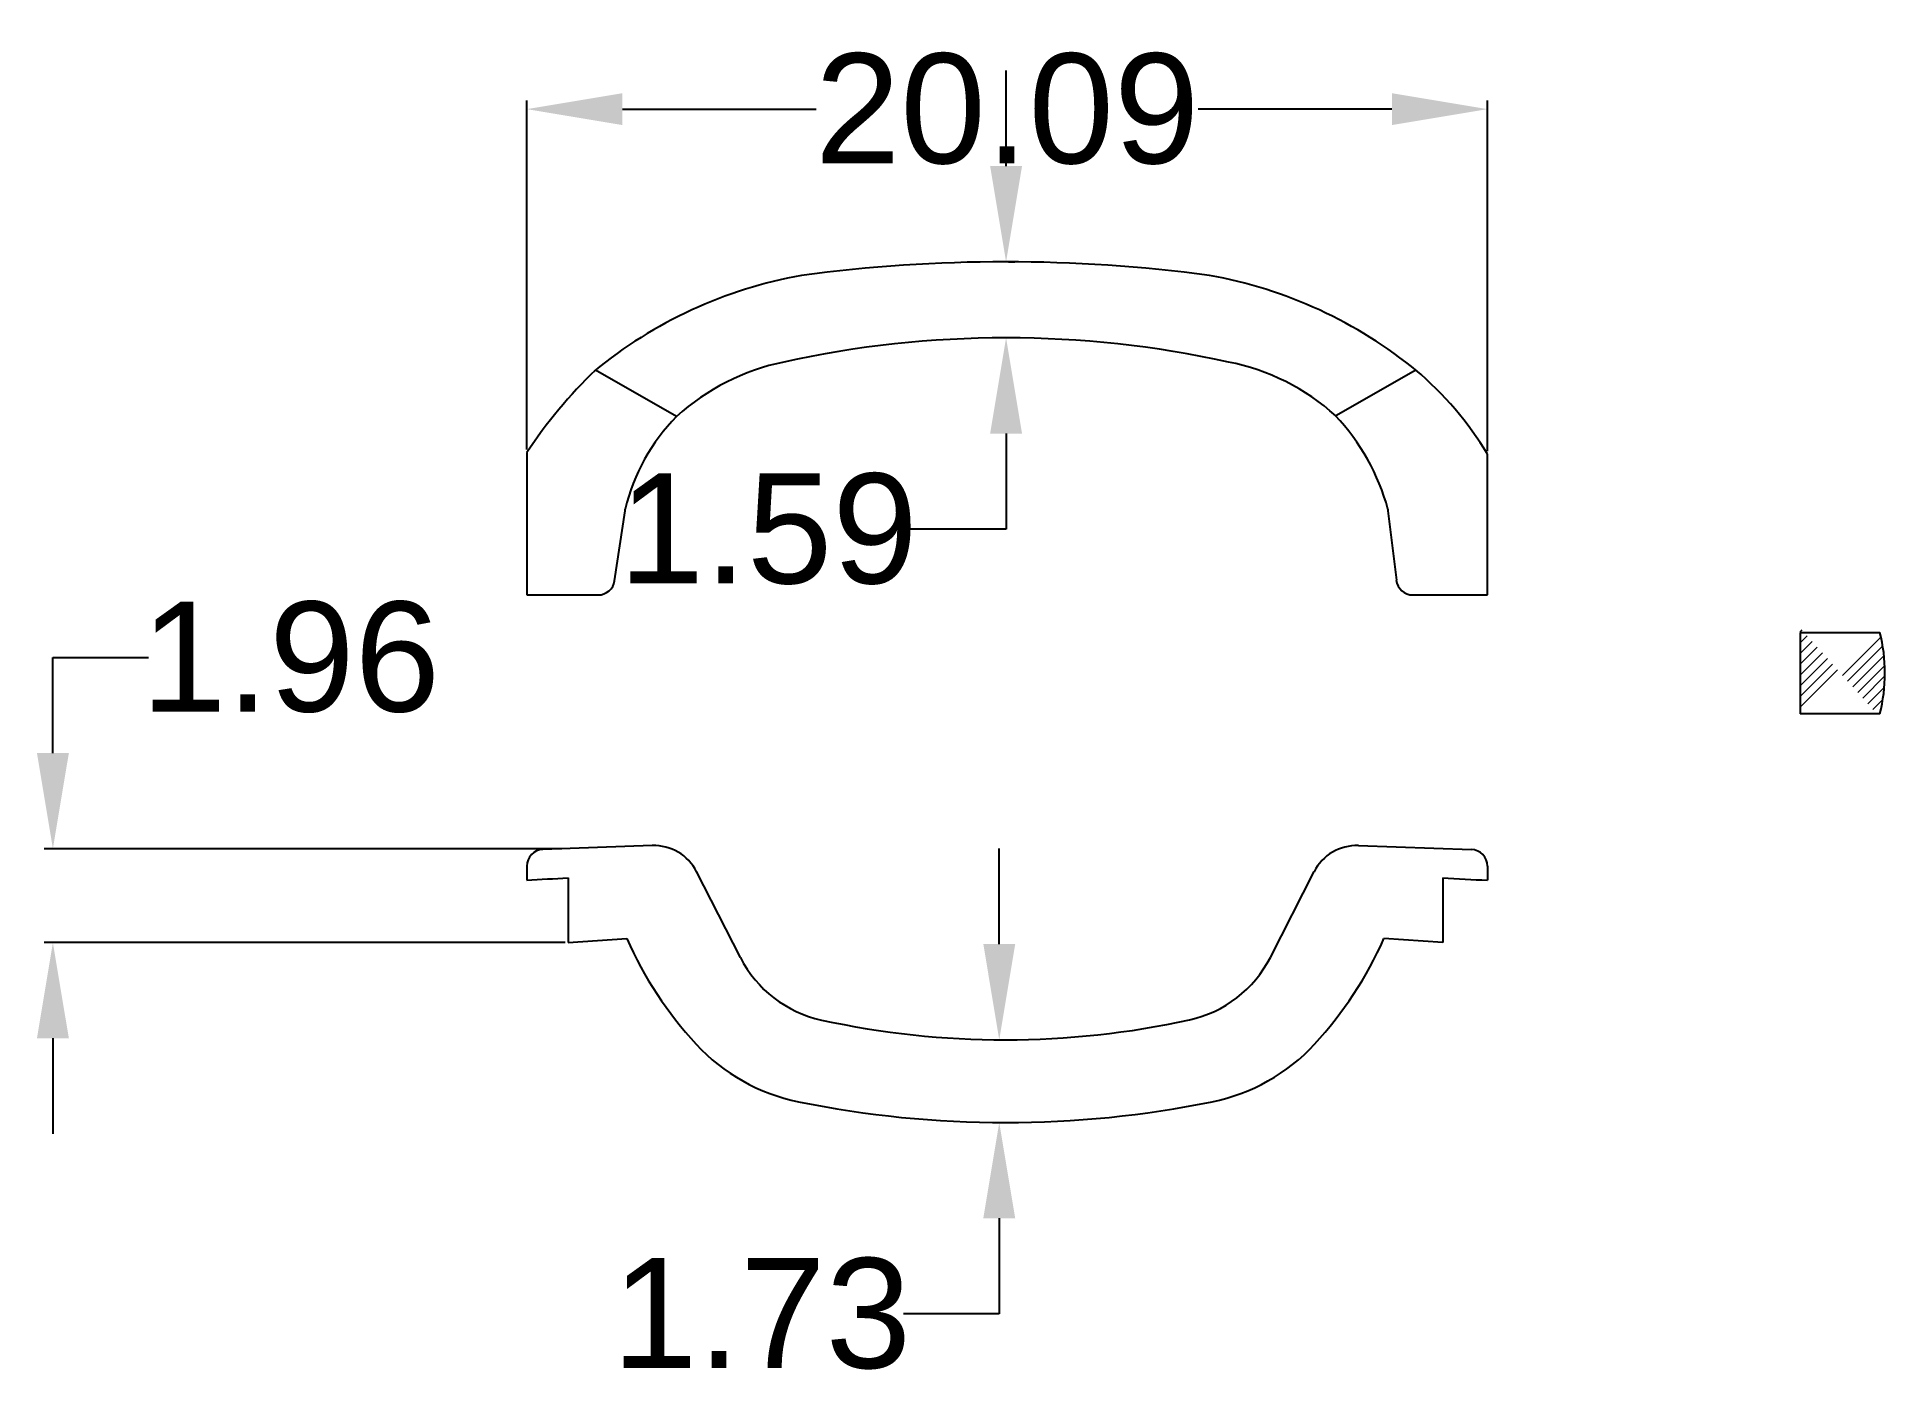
# Model space of a CAD drawing. Header units: millimetres. Extents: x 2864 to 2902.6, y 1218.2 to 1246.4.
import ezdxf

# ---------------------------------------------------------------- set-up
doc = ezdxf.new("R2010")
doc.units = ezdxf.units.MM
doc.styles.get("Standard").update_dxf_attribs({"font": 'arial.ttf'})
doc.dimstyles.new('Standard$0', dxfattribs={"dimtxt": 2.3, "dimasz": 2, "dimexe": 1, "dimexo": 1, "dimgap": 1, "dimtad": 0, "dimtih": 1, "dimtoh": 1, "dimdec": 1, "dimzin": 0, "dimdsep": 46, "dimtxsty": 'Standard', "dimcen": 0, "dimclrd": 4, "dimclre": 4, "dimclrt": 4, "dimadec": 1, "dimazin": 0, "dimtfac": 1, "dimtdec": 1, "dimtofl": 0, "dimtmove": 0, "dimatfit": 0, "dimfxl": 1, "dimtolj": 1, "dimtzin": 0, "dimarcsym": 0})

# ---------------------------------------------------------------- blocks, each defined once
blk = doc.blocks.new('*D6')
at = {"color": 0, "lineweight": -2, "transparency": 16777216}
for p, q in [((2874.203, 1237.785), (2874.203, 1245.083)), ((2894.291, 1237.751), (2894.291, 1245.083)), ((2876.203, 1244.903), (2880.254, 1244.903)), ((2892.291, 1244.903), (2888.24, 1244.903))]:
    blk.add_line(p, q, dxfattribs=at)
at = {"color": 0, "transparency": 16777216}
for points in [[(2876.203, 1245.236), (2876.203, 1244.57), (2874.203, 1244.903)], [(2892.291, 1245.236), (2892.291, 1244.57), (2894.291, 1244.903)]]:
    blk.add_solid(points, dxfattribs=at)
at = {"layer": 'Defpoints', "color": 0, "transparency": 16777216}
for p in [(2894.291, 1244.903), (2874.203, 1237.722), (2894.291, 1237.688)]:
    blk.add_point(p, dxfattribs=at)
at = {"color": 0, "lineweight": 9, "transparency": 16777216, "insert": (2884.247, 1244.903), "char_height": 2.3, "attachment_point": 5}
blk.add_mtext('\\A1;20.09', dxfattribs=at)
blk = doc.blocks.new('*D7')
at = {"color": 0, "lineweight": -2, "transparency": 16777216}
for p, q in [((2884.225, 1243.711), (2884.225, 1245.711)), ((2884.277, 1241.711), (2884.405, 1241.711)), ((2884.162, 1240.121), (2884.045, 1240.121)), ((2884.225, 1238.121), (2884.225, 1236.121)), ((2884.225, 1236.121), (2882.225, 1236.121))]:
    blk.add_line(p, q, dxfattribs=at)
at = {"color": 0, "transparency": 16777216}
for points in [[(2883.891, 1243.711), (2884.558, 1243.711), (2884.225, 1241.711)], [(2883.891, 1238.121), (2884.558, 1238.121), (2884.225, 1240.121)]]:
    blk.add_solid(points, dxfattribs=at)
at = {"layer": 'Defpoints', "color": 0, "transparency": 16777216}
for p in [(2884.214, 1241.711), (2884.225, 1240.121), (2884.225, 1240.121)]:
    blk.add_point(p, dxfattribs=at)
at = {"color": 0, "lineweight": 9, "transparency": 16777216, "insert": (2879.253, 1236.121), "char_height": 2.3, "attachment_point": 5}
blk.add_mtext('\\A1;1.59', dxfattribs=at)
blk = doc.blocks.new('*D8')
at = {"color": 0, "lineweight": -2, "transparency": 16777216}
for p, q in [((2884.082, 1227.446), (2884.082, 1229.446)), ((2884.084, 1225.446), (2884.262, 1225.446)), ((2884.068, 1223.716), (2884.262, 1223.716)), ((2884.082, 1221.716), (2884.082, 1219.716)), ((2884.082, 1219.716), (2882.082, 1219.716))]:
    blk.add_line(p, q, dxfattribs=at)
at = {"color": 0, "transparency": 16777216}
for points in [[(2883.749, 1227.446), (2884.415, 1227.446), (2884.082, 1225.446)], [(2883.749, 1221.716), (2884.415, 1221.716), (2884.082, 1223.716)]]:
    blk.add_solid(points, dxfattribs=at)
at = {"layer": 'Defpoints', "color": 0, "transparency": 16777216}
for p in [(2884.022, 1225.446), (2884.006, 1223.716), (2884.082, 1223.716)]:
    blk.add_point(p, dxfattribs=at)
at = {"color": 0, "lineweight": 9, "transparency": 16777216, "insert": (2879.113, 1219.716), "char_height": 2.3, "attachment_point": 5}
blk.add_mtext('\\A1;1.73', dxfattribs=at)
blk = doc.blocks.new('*D9')
at = {"color": 0, "lineweight": -2, "transparency": 16777216}
for p, q in [((2864.294, 1231.441), (2864.294, 1233.441)), ((2864.294, 1233.441), (2866.294, 1233.441)), ((2874.934, 1229.441), (2864.114, 1229.441)), ((2875.003, 1227.477), (2864.114, 1227.477)), ((2864.294, 1225.477), (2864.294, 1223.477))]:
    blk.add_line(p, q, dxfattribs=at)
at = {"color": 0, "transparency": 16777216}
for points in [[(2863.961, 1231.441), (2864.628, 1231.441), (2864.294, 1229.441)], [(2863.961, 1225.477), (2864.628, 1225.477), (2864.294, 1227.477)]]:
    blk.add_solid(points, dxfattribs=at)
at = {"layer": 'Defpoints', "color": 0, "transparency": 16777216}
for p in [(2864.294, 1229.441), (2874.996, 1229.441), (2875.065, 1227.477)]:
    blk.add_point(p, dxfattribs=at)
at = {"color": 0, "lineweight": 9, "transparency": 16777216, "insert": (2869.263, 1233.441), "char_height": 2.3, "attachment_point": 5}
blk.add_mtext('\\A1;1.96', dxfattribs=at)

msp = doc.modelspace()

# ---------------------------------------------------------------- hatches: boundary and pattern name
at = {"lineweight": 9}
h = msp.add_hatch(dxfattribs=at)
h.set_pattern_fill('ANSI31', color=1, scale=0.05, style=0)
h.set_pattern_definition([(45, (1655.09853, 492.25953), (-0.112253202, 0.112253202), [])])
edge = h.paths.add_edge_path()
edge.add_arc((2899.122, 1233.111), 3.48, 345.8817, 374.1561)
edge.add_line((2900.826, 1233.962), (2902.394, 1233.962))
edge.add_line((2900.826, 1232.176), (2900.826, 1234.062))
edge.add_line((2902.43, 1232.262), (2900.826, 1232.262))

# ---------------------------------------------------------------- linework, layer by layer
for p, q in [((2877.335, 1238.477), (2875.637, 1239.447)), ((2892.792, 1239.448), (2891.117, 1238.491)), ((2874.67, 1238.401), (2874.67, 1238.401)), ((2874.203, 1237.722), (2874.203, 1234.745)), ((2894.291, 1234.745), (2894.291, 1237.688)), ((2876.04, 1235.043), (2876.262, 1236.503)), ((2876.262, 1236.503), (2876.262, 1236.54)), ((2892.209, 1236.54), (2892.209, 1236.504)), ((2892.209, 1236.504), (2892.385, 1235.053)), ((2874.203, 1234.745), (2875.697, 1234.745)), ((2874.203, 1234.745), (2875.694, 1234.745)), ((2892.732, 1234.745), (2894.291, 1234.745)), ((2900.826, 1233.962), (2902.497, 1233.962)), ((2900.826, 1233.962), (2900.826, 1232.262)), ((2902.497, 1232.262), (2900.826, 1232.262)), ((2876.828, 1229.505), (2874.541, 1229.425)), ((2891.591, 1229.505), (2893.953, 1229.423)), ((2875.065, 1228.832), (2875.065, 1227.477)), ((2878.67, 1227.165), (2877.754, 1228.961)), ((2889.751, 1227.168), (2890.665, 1228.961)), ((2893.354, 1228.832), (2893.354, 1227.477)), ((2875.065, 1227.477), (2876.293, 1227.562)), ((2893.354, 1227.477), (2892.126, 1227.562))]:
    msp.add_line(p, q)
at = {"color": 0, "ltscale": 1000}
for p, q in [((2874.203, 1229.075), (2874.203, 1228.785)), ((2894.291, 1229.073), (2894.291, 1228.781))]:
    msp.add_line(p, q, dxfattribs=at)
for points in [[(2892.819, 1239.426, 0.128107), (2888.479, 1241.426, 0.066735), (2879.95, 1241.426, 0.128107), (2875.609, 1239.426)], [(2891.117, 1238.491, 0.136194), (2888.873, 1239.616, 0.108534), (2879.577, 1239.616, 0.133575), (2877.335, 1238.477)]]:
    msp.add_lwpolyline(points, format="xyb")
for centre, radius, start, end in [((2883.044, 1231.833), 10.623, 134.2108, 146.3322), ((2888.261, 1234.068), 7.033, 30.9793, 49.8949), ((2887.791, 1235.348), 4.575, 15.0952, 43.3804), ((2880.261, 1235.59), 4.111, 135.3864, 166.6462), ((2875.694, 1235.095), 0.35, 270, 351.3844), ((2892.732, 1235.095), 0.35, 186.9112, 270), ((2899.09, 1233.112), 3.511, 345.9903, 14.0097), ((2876.863, 1228.506), 1, 27.0309, 92.0096), ((2891.556, 1228.506), 1, 87.9904, 152.9691), ((2864.739, 1411.035), 182.496, 272.97266, 273.24374), ((2903.68, 1411.035), 182.496, 266.75626, 267.05084), ((2883.669, 1230.83), 8.068, 203.9012, 222.7361), ((2884.75, 1230.83), 8.068, 317.2639, 336.0988), ((2880.897, 1228.301), 2.5, 207.0309, 257.6925), ((2887.524, 1228.304), 2.5, 282.3548, 332.9691), ((2884.204, 1243.461), 18.016, 257.6925, 282.3548), ((2880.681, 1228.07), 4, 222.7361, 258.5009), ((2880.681, 1228.07), 4, 222.7361, 258.5009), ((2887.738, 1228.07), 4, 281.4991, 317.2639), ((2884.21, 1245.414), 21.699, 258.5009, 281.4991)]:
    msp.add_arc(centre, radius, start, end)
at = {"color": 0}
msp.add_arc((2874.553, 1229.075), 0.35, 92.0096, 180, dxfattribs=at)
at = {"color": 0, "ltscale": 1000}
msp.add_arc((2893.941, 1229.073), 0.35, 0, 87.9904, dxfattribs=at)

# ---------------------------------------------------------------- dimensions: what is measured, and where the dimension line sits
at = {"color": 3, "lineweight": 9}
dim = msp.add_linear_dim(base=(2894.291, 1244.903), p1=(2874.203, 1237.722), p2=(2894.291, 1237.688), dimstyle='Standard$0', override={"dimexe": 0.18, "dimexo": 0.0625, "dimgap": 0.09, "dimdec": 2, "dimcen": 0.09, "dimclrd": 0, "dimclre": 0, "dimclrt": 0, "dimtdec": 2, "dimatfit": 3, "dimfxl": 1.25}, dxfattribs=at)
dim.commit()
dim.dimension.update_dxf_attribs({"geometry": '*D6', "text_midpoint": (2884.247, 1244.903)})
for base, p1, p2, picture, middle in [((2884.225, 1240.121), (2884.214, 1241.711), (2884.225, 1240.121), '*D7', (2879.253, 1236.121)), ((2884.082, 1223.716), (2884.022, 1225.446), (2884.006, 1223.716), '*D8', (2879.113, 1219.716))]:
    dim = msp.add_linear_dim(base=base, p1=p1, p2=p2, angle=90, dimstyle='Standard$0', override={"dimexe": 0.18, "dimexo": 0.0625, "dimgap": 0.09, "dimdec": 2, "dimcen": 0.09, "dimclrd": 0, "dimclre": 0, "dimclrt": 0, "dimtdec": 2, "dimatfit": 3, "dimfxl": 1.25}, dxfattribs=at)
    dim.commit()
    dim.dimension.update_dxf_attribs({"geometry": picture, "text_midpoint": middle})
dim = msp.add_linear_dim(base=(2864.294, 1229.441), p1=(2875.065, 1227.477), p2=(2874.996, 1229.441), angle=90, dimstyle='Standard$0', override={"dimexe": 0.18, "dimexo": 0.0625, "dimgap": 0.09, "dimdec": 2, "dimcen": 0.09, "dimclrd": 0, "dimclre": 0, "dimclrt": 0, "dimtdec": 2, "dimatfit": 3, "dimfxl": 1.25}, dxfattribs=at)
dim.commit()
dim.dimension.update_dxf_attribs({"geometry": '*D9', "text_midpoint": (2869.263, 1233.441), "dimtype": 160})

doc.saveas('drawing.dxf')
